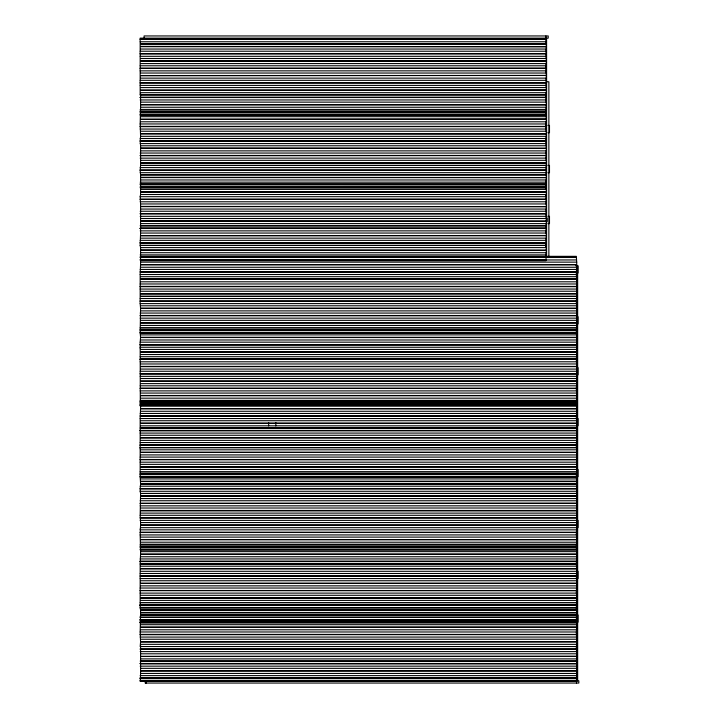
<?xml version="1.0" encoding="UTF-8"?>
<svg xmlns="http://www.w3.org/2000/svg" width="719" height="719" viewBox="0 0 719 719"><rect width="100%" height="100%" fill="white"/><g stroke="black" fill="none" stroke-linecap="round" stroke-linejoin="round"><path stroke-width="1.08" d="M140.169 65.788L140.169 38.134L548.22 38.134L548.22 35.95L144.079 35.95L144.079 38.134M140.582 107.239L140.573 92.679L546.242 92.697L545.838 94.881L140.169 94.881L140.169 65.771L545.838 65.788L546.242 63.587L140.573 63.587M140.556 46.537L546.242 46.645L140.556 46.393M140.556 90.136L546.224 90.01M140.169 123.974L140.573 107.23L546.242 107.239M140.556 119.228L546.242 119.111L140.573 119.372M546.242 145.768L140.573 145.777L140.187 141.014M140.582 136.34L140.169 123.956L545.838 123.974L546.242 121.781L140.573 121.781M546.242 165.433L140.582 165.433L140.582 145.768M140.196 170.187L140.573 165.415L546.242 165.415L546.242 174.87L140.573 174.87L140.187 170.178L545.865 170.142M140.582 194.525L140.582 174.861L546.242 174.861M546.242 203.953L140.573 203.962L140.169 196.691L140.573 194.507L546.242 194.525L546.242 203.962M546.242 233.046L140.573 233.064L140.582 203.953M546.242 247.597L545.838 245.413L140.169 245.413L140.573 247.606L546.242 247.597L545.829 245.422L140.169 245.422L140.582 233.046M140.582 262.138L140.565 264.619L576.719 264.583L576.719 262.138L140.573 262.156L140.582 247.597M140.582 406.172L140.565 408.644L576.719 408.608L576.719 406.172L140.304 406.19L140.169 342.163L140.565 337.31L576.719 337.319L576.314 332.69L140.169 332.708L140.565 308.217L576.719 308.217L576.719 305.782L576.314 303.598L140.169 303.616L140.169 274.505M140.556 293.828L576.719 293.676L576.719 279.367L140.556 279.206L576.719 279.125L576.314 274.505L140.169 274.523L140.556 264.601M140.556 322.831L576.719 322.768L576.719 308.46L140.565 308.424M140.196 359.302L576.323 359.41L576.719 354.53L576.719 352.103L140.556 352.085M140.556 352.022L576.719 351.861L576.719 337.553L140.565 337.517M140.196 388.395L576.314 388.521L576.719 383.622L576.719 381.196L140.565 381.16M140.196 402.892L576.323 403M140.556 381.115L576.719 380.953L576.719 366.645L140.573 366.672M140.556 467.017L576.719 467.035L576.719 469.471L576.314 476.751L140.169 476.751L140.169 418.53M140.573 423.132L576.719 423.158L576.719 420.714L576.314 418.53L140.169 418.548L140.556 408.626M140.196 445.142L576.341 445.097L576.314 447.64L140.169 447.64M140.196 474.189L576.341 474.189M140.556 466.955L576.719 466.793L576.719 452.485L140.565 452.449M140.196 488.794L140.573 484.022L576.719 484.022L576.719 493.477L140.573 493.477L140.169 491.284L140.187 488.785L576.332 488.785M140.565 481.559L576.719 481.595L576.719 484.031L140.582 484.031L140.169 476.724M140.582 522.56L140.565 525.032L576.719 524.996L576.719 522.56L140.573 522.569L140.169 515.298L140.582 493.459L576.719 493.459L576.719 495.903L140.565 495.894M140.573 539.52L576.719 539.547L576.719 537.102L576.314 534.918L140.169 534.936L140.556 525.014M140.582 551.653L140.565 554.124L576.719 554.088L576.719 551.653L140.573 551.662L140.169 534.918M576.719 597.705L140.565 597.768L576.719 597.732L576.719 595.287L576.314 593.112L140.169 593.121L140.169 564.02L576.314 564.02L576.719 568.639L140.573 568.612M140.556 583.244L576.719 583.181L576.332 575.991M140.169 631.992L140.573 614.943L576.719 614.943L576.314 617.441L140.169 617.432L140.573 615.248L576.719 615.266L576.719 609.838L576.314 607.654L140.169 607.672L140.573 610.161L576.719 610.161L576.314 607.959L140.169 607.977L140.169 593.112M140.187 620.012L140.178 619.517M576.719 612.822L140.556 612.705L576.719 612.588M140.556 612.435L576.719 612.516M140.556 627.247L576.719 627.13L576.719 624.694L576.314 617.127L140.169 617.127M140.582 673.451L140.573 644.341L576.719 644.359L576.719 641.914L140.565 641.923L140.169 646.543L576.314 646.543L576.719 644.341M140.556 641.896L140.169 631.974L576.314 631.992L576.719 627.372L140.556 627.327M140.556 641.797L576.719 641.681L576.314 631.974M576.719 673.433L576.449 681.459L140.304 681.459L140.573 673.433L576.719 673.451L576.719 671.007L140.565 671.016M140.556 656.348L576.719 656.222L576.314 646.525M545.892 35.95L546.242 43.949L140.573 43.949L546.242 43.94M546.215 46.537L140.582 46.618M545.829 65.771L546.242 73.041L140.573 73.041M546.215 61.043L140.556 61.079L546.233 60.944M546.215 90.136L140.573 90.279M140.565 104.812L546.242 104.803L140.556 104.65M546.242 145.777L545.856 140.978M140.573 160.328L546.242 160.31L546.242 150.873L140.573 150.873M140.565 133.905L546.242 133.896L140.573 133.635M140.573 148.474L546.242 148.447L140.565 148.24M140.565 162.952L546.242 162.988L140.556 162.8M140.556 177.494L546.242 177.539L140.565 177.332M140.565 192.045L546.242 192.108L140.573 191.82M140.573 206.659L546.242 206.632L140.565 206.389M546.242 233.064L546.242 223.609L140.573 223.609M140.556 221.119L546.242 221.182L140.573 220.913M140.313 260.7L545.973 260.7L546.242 252.702L140.573 252.702M140.556 250.23L546.242 250.275L140.573 250.005M576.719 262.156L576.314 256.332L140.169 256.332M576.314 303.616L576.719 293.909L140.556 293.9M576.341 359.302L576.719 366.411L140.573 366.384M576.341 388.395L576.719 395.504L140.573 395.477M576.314 418.548L576.719 408.85L140.556 408.76M140.565 437.691L576.719 437.7L576.719 423.392L140.556 423.347M576.341 445.142L140.187 444.989M576.719 522.569L576.719 510.688L140.565 510.652M576.332 547.006L576.719 539.78L140.556 539.735M576.314 593.121L576.719 583.424L140.556 583.406M576.341 649.113L140.187 649.104M576.341 678.206L140.187 678.206M140.187 112.047L545.838 112.128L546.242 107.23M140.187 141.14L545.856 141.086M140.187 199.316L545.856 199.28M140.187 228.417L545.856 228.372M140.187 257.51L576.341 257.474M140.556 308.235L140.169 303.598M140.556 337.328L140.169 332.69M140.187 430.636L576.332 430.582M140.556 481.442L576.719 481.353L576.314 476.724M140.187 517.932L576.341 517.887M140.187 547.024L576.314 547.078L576.719 551.662M140.556 554.313L576.719 554.331L576.719 556.767L576.314 564.029L140.169 564.029L140.556 554.106M140.187 605.533L140.178 604.976L576.341 605.173L140.178 605.596M140.187 619.94L576.332 619.598M545.865 39.221L140.187 39.329M545.865 68.314L140.187 68.422M140.573 131.235L546.242 131.218L545.829 123.956M545.865 155.601L140.178 155.771M140.573 218.513L546.242 218.504L546.242 209.058L140.573 209.058M545.829 245.422L546.242 238.151L140.573 238.151M576.314 274.523L576.719 264.817L140.556 264.799M576.341 416.004L140.178 416.148M140.573 510.427L576.719 510.445L576.719 496.146L140.556 496.056M576.314 534.936L576.719 525.238L140.556 525.149M140.556 75.531L546.242 75.468L140.565 75.72M140.187 184.792L545.838 184.864M140.187 213.885L545.847 213.885M140.187 242.986L545.847 242.986M140.187 272.079L576.323 272.079M140.187 301.171L576.323 301.171M140.187 445.196L576.323 445.196M140.187 459.747L576.323 459.792M140.187 474.288L576.314 474.369M140.187 503.399L576.323 503.399M140.187 532.491L576.323 532.491M140.187 561.584L576.323 561.584M140.187 590.676L576.323 590.676M140.573 58.5L546.242 58.482L546.242 49.045L140.573 49.045M140.573 87.592L546.242 87.574L546.242 78.137L140.573 78.137M545.847 126.607L140.178 126.67M546.224 148.267L140.582 148.204M546.224 235.499L140.556 235.679L546.224 235.733M576.323 620.129L140.169 620.12M576.323 634.625L140.178 634.697M140.304 187.983L545.973 187.965M140.304 333.454L576.449 333.436M140.304 477.479L576.449 477.461M140.304 550.233L576.449 550.206M140.304 681.459L576.449 681.432M576.449 406.163L576.719 395.738L140.573 395.765M546.242 136.322L545.829 140.906L140.169 140.906L140.573 136.322L546.242 136.34M140.573 189.421L546.242 189.403L546.242 179.966L140.573 179.966M546.242 194.507L545.829 196.691L140.169 196.691M576.314 332.708L576.719 323.011L140.556 322.993M576.314 444.953L576.719 437.943L140.556 437.925M140.178 575.883L576.323 575.883L576.719 571.299L576.719 568.873L140.565 568.837M576.314 607.977L576.719 597.974L140.565 597.929M140.573 670.746L576.719 670.773L576.719 656.465L140.573 656.492M576.314 661.076L140.169 661.076L576.314 661.085L576.719 658.901L140.573 658.892M140.178 53.925L545.847 53.871M140.178 83.018L545.847 82.964M140.178 619.823L576.323 619.778M576.323 359.41L140.169 359.428M576.332 576.153L140.178 576.18M140.178 286.692L576.323 286.674M140.178 315.785L576.323 315.767M140.178 373.97L576.323 373.952M140.178 605.281L576.323 605.326M140.178 678.332L576.323 678.314M140.178 39.069L545.847 39.123M140.169 41.765L545.838 41.756M140.169 51.22L545.838 51.238M140.178 53.619L545.847 53.619M140.169 56.316L545.838 56.307M140.573 61.187L546.242 61.187M140.178 68.161L545.847 68.215M140.169 70.866L545.838 70.848M140.169 80.321L545.838 80.33M546.629 81.777L548.867 81.777L548.867 257.564M140.169 85.408L545.838 85.399M140.169 94.863L545.829 94.863L546.242 102.134L140.573 102.134M140.178 97.263L545.847 97.308M140.169 99.959L545.838 99.941M140.169 109.414L545.838 109.423M140.169 110.87L545.838 110.87M140.187 111.921L545.838 111.787L546.242 116.685L140.573 116.685M140.178 111.805L545.829 111.813M140.169 114.141L545.838 114.141M547.95 125.412L549.496 125.412L549.496 132.682L547.95 132.682M140.178 126.355L545.847 126.4M140.169 129.052L545.838 129.034M140.169 138.506L545.838 138.515M140.169 143.593L545.838 143.584M140.169 153.048L545.838 153.066M140.178 155.448L545.838 155.43M140.169 158.144L545.838 158.126M140.573 162.728L546.242 162.728M547.95 165.415L549.496 165.415L549.496 172.695L547.95 172.695M140.169 167.599L545.838 167.617M140.169 172.695L545.838 172.677M140.573 177.566L546.242 177.566M140.169 182.15L545.838 182.159M140.169 183.597L545.838 183.597M140.169 186.877L545.838 186.877M140.169 187.237L545.838 187.228M140.582 192.09L546.224 192.045M140.169 201.787L545.838 201.769M140.169 211.242L545.838 211.251M140.169 216.329L545.838 216.32M547.95 216.329L549.496 216.329L549.496 223.609L547.95 223.609M140.187 228.291L545.865 228.336M140.178 228.184L545.829 228.184M140.169 228.507L545.838 228.507M140.169 230.88L545.838 230.862M140.169 240.335L545.838 240.344M140.187 242.779L545.856 242.806L140.196 242.878M140.169 254.877L545.838 254.894M140.169 259.613L545.838 259.613M140.169 259.972L576.314 259.954M575.757 265.787L578.004 265.787L578.004 273.067M140.573 267.243L576.719 267.261M140.169 269.427L576.314 269.445M140.573 276.698L576.719 276.689M140.573 279.098L576.719 279.098M140.573 281.794L576.719 281.803M140.169 283.978L576.314 283.987M140.178 286.369L576.323 286.414M140.169 289.065L576.314 289.056M140.573 291.249L576.719 291.231M140.169 298.52L576.314 298.538M140.187 301.027L576.332 301.027M140.573 305.791L576.719 305.782M140.573 308.487L576.719 308.487M140.573 310.887L576.719 310.896M140.169 313.071L576.314 313.08M140.178 315.461L576.323 315.515M140.169 318.158L576.314 318.149M140.573 320.341L576.719 320.332M140.573 325.437L576.719 325.446M140.169 327.612L576.314 327.63M140.169 329.068L576.314 329.068M140.187 330.084L576.332 330.12L140.178 330.012M140.169 332.34L576.314 332.34M140.573 334.892L576.719 334.874M140.573 339.979L576.719 339.997M140.169 342.163L576.314 342.172M140.178 344.554L576.323 344.608M576.314 347.241L140.169 347.25L140.582 349.425L576.719 349.425M140.573 354.53L576.719 354.539M140.169 356.705L576.314 356.723M140.169 361.801L576.314 361.783M140.573 363.985L576.719 363.967M140.573 369.072L576.719 369.09M140.169 371.256L576.314 371.274M140.169 376.352L576.314 376.334M140.573 378.527L576.719 378.518M140.573 383.622L576.719 383.631M140.169 385.806L576.314 385.815M140.178 388.197L576.323 388.197M140.169 390.893L576.314 390.884M140.573 393.077L576.719 393.059M140.573 398.164L576.719 398.182M140.169 400.366L576.314 400.366M140.169 401.31L576.314 401.283M140.169 401.597L576.314 401.624M140.187 402.793L576.323 402.793M140.169 405.076L576.314 405.076M140.169 405.444L576.314 405.426M140.573 411.277L576.719 411.286M140.169 413.452L576.314 413.47M140.573 420.732L576.719 420.714M140.573 425.819L576.719 425.837M140.178 430.393L576.323 430.447M140.169 430.717L576.314 430.717M140.169 433.09L576.314 433.081M140.573 435.274L576.719 435.265M140.573 440.37L576.719 440.379M140.169 442.553L576.314 442.562M576.719 449.806L140.573 449.824L140.169 447.631L576.314 447.631L576.719 449.824L576.719 452.251L140.573 452.224M140.573 454.911L576.719 454.929M140.169 457.095L576.314 457.113M140.178 459.486L576.323 459.54M140.169 462.191L576.314 462.173M140.573 464.366L576.719 464.357M140.573 469.462L576.719 469.471M140.169 471.646L576.314 471.655M140.169 473.111L576.314 473.111M140.169 476.373L576.314 476.373M140.573 478.926L576.719 478.917M140.573 481.326L576.719 481.326M140.169 486.206L576.314 486.215M140.169 491.293L576.314 491.284M140.573 496.164L576.719 496.164M140.573 498.564L576.719 498.582M140.169 500.748L576.314 500.766M140.196 503.3L576.323 503.192M140.169 505.843L576.314 505.825M140.573 508.027L576.719 508.009M140.573 510.715L576.719 510.715M140.573 513.114L576.719 513.132M140.169 515.298L576.314 515.307M140.169 520.385L576.314 520.376M576.719 527.674L140.573 527.665L140.169 529.84L576.314 529.858M140.573 537.12L576.719 537.102M140.573 542.207L576.719 542.225M140.169 545.847L576.314 545.847M140.169 547.105L576.314 547.105M140.169 549.118L576.314 549.118M140.169 549.478L576.314 549.469M140.573 556.758L576.719 556.767M140.169 558.942L576.314 558.951M140.573 566.212L576.719 566.195M140.573 571.299L576.719 571.317M140.169 573.483L576.314 573.501M140.169 578.579L576.314 578.561M140.573 580.754L576.719 580.745M140.573 585.85L576.719 585.859M140.169 588.034L576.314 588.043M140.187 590.47L576.332 590.542M140.573 595.305L576.719 595.287M140.573 600.392L576.719 600.41M140.169 602.576L576.314 602.594M140.169 604.337L576.314 604.337M576.719 609.838L140.573 609.856L140.582 615.266M140.582 610.143L576.719 610.143M140.582 614.961L576.719 614.961M140.169 621.854L576.314 621.854M140.169 622.214L576.314 622.205L576.449 622.969L140.304 622.969L140.169 622.205M140.169 622.519L576.314 622.51M140.573 624.703L576.719 624.694M140.573 627.399L576.719 627.399M140.573 629.799L576.719 629.808M140.178 634.374L576.323 634.419M140.169 637.07L576.314 637.052M140.573 639.254L576.719 639.236M140.169 651.621L576.314 651.603M140.573 653.796L576.719 653.787M140.178 663.466L576.323 663.511M140.169 666.162L576.314 666.154M140.573 668.346L576.719 668.328M140.169 675.617L576.314 675.635M140.187 678.125L576.332 678.125M140.178 678.017L576.314 678.017M140.169 680.345L576.314 680.345M545.847 184.585L140.178 184.522M576.323 271.872L140.178 271.809M545.847 213.687L140.178 213.615M576.323 415.897L140.178 415.834M576.323 532.285L140.178 532.222M545.856 82.829L140.187 82.757M576.341 257.429L140.196 257.429M545.847 170.043L140.187 170.106M545.865 199.235L140.196 199.235M576.341 488.749L140.196 488.749M576.341 517.842L140.196 517.842M576.323 546.835L140.196 546.934M576.332 649.032L140.187 649.032M576.719 406.181L576.314 403.988L140.169 403.997L140.573 406.181M578.004 316.702L578.004 323.981M578.004 367.616L578.004 374.896M578.004 418.53L578.004 425.81M578.004 469.444L578.004 476.724M578.004 520.358L578.004 527.638M578.004 571.272L578.004 578.552M578.004 614.916L578.004 622.187M577.654 265.787L577.654 680.875M577.24 265.787L577.24 680.875M576.503 683.05L576.503 680.866L578.831 680.866L578.831 683.05L145.184 683.05L145.184 680.803M547.168 218.001L547.168 221.641M546.593 38.134L546.593 256.872M546.242 38.134L546.242 256.872M275.826 422.565L275.826 425.936M268.645 422.565L268.645 425.936M146.236 680.866L146.236 683.05M145.597 680.803L145.597 683.05M140.187 97.487L545.856 97.487L140.187 97.514M140.187 663.691L576.332 663.691L140.187 663.709M140.313 115.229L545.973 115.229L140.313 115.229M140.178 344.859L576.323 344.859L140.169 344.85M545.838 114.492L140.169 114.492L545.829 114.501M545.829 225.784L140.169 225.784L545.838 225.802M576.719 296.336L140.573 296.336L576.719 296.354M576.314 359.087L140.169 359.087L576.323 359.105M576.314 373.628L140.169 373.628L576.323 373.7M576.314 428.003L140.169 428.003L576.314 428.012M576.314 544.391L140.169 544.391L576.314 544.4M576.314 561.314L140.169 561.314L576.314 561.314M576.314 680.695L140.169 680.695L576.314 680.713"/></g></svg>
